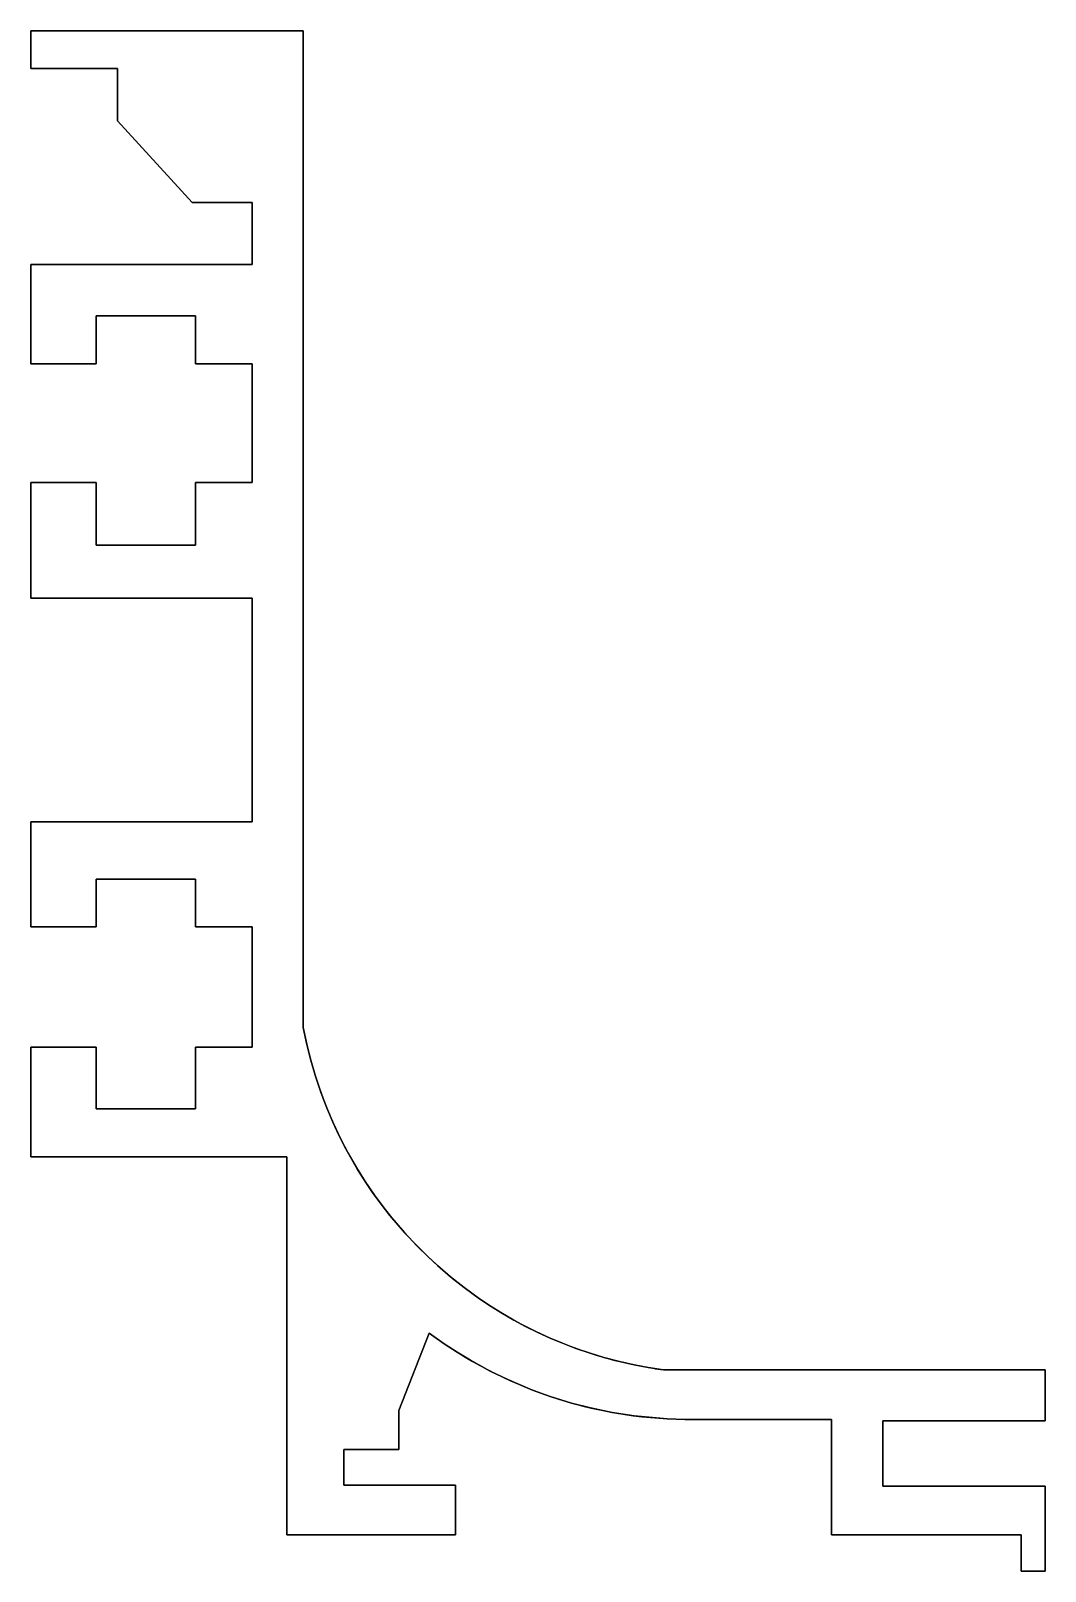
# Model space of a CAD drawing. Extents: x 1325 to 1355, y 1574.2 to 1619.7.
import ezdxf

# ---------------------------------------------------------------- set-up
doc = ezdxf.new("R2010")
doc.units = 0
doc.layers.get('0').update_dxf_attribs({"linetype": 'CONTINUOUS'})

msp = doc.modelspace()

# ---------------------------------------------------------------- linework, layer by layer
for p, q in [((1325.002, 1619.698), (1333.059, 1619.698)), ((1325.002, 1618.58), (1325.002, 1619.698)), ((1325.002, 1619.698, 50), (1333.059, 1619.698, 50)), ((1325.002, 1618.58, 50), (1325.002, 1619.698, 50)), ((1333.059, 1619.698), (1333.059, 1590.234)), ((1333.059, 1619.698), (1333.059, 1594.229)), ((1333.059, 1619.698, 50), (1333.059, 1590.234, 50)), ((1333.059, 1619.698, 50), (1333.059, 1594.229, 50)), ((1325.002, 1618.58), (1327.571, 1618.58)), ((1325.002, 1618.58, 50), (1327.571, 1618.58, 50)), ((1327.571, 1618.58), (1327.571, 1617.035)), ((1327.571, 1618.58, 50), (1327.571, 1617.035, 50)), ((1327.571, 1617.035), (1329.779, 1614.621)), ((1327.571, 1617.035, 50), (1329.779, 1614.621, 50)), ((1331.548, 1614.621), (1329.779, 1614.621)), ((1331.548, 1614.621, 50), (1329.779, 1614.621, 50)), ((1331.548, 1614.621), (1331.548, 1612.788)), ((1331.548, 1614.621, 50), (1331.548, 1612.788, 50)), ((1325.002, 1609.855), (1325.002, 1612.788)), ((1331.548, 1612.788), (1325.002, 1612.788)), ((1325.002, 1609.855, 50), (1325.002, 1612.788, 50)), ((1331.548, 1612.788, 50), (1325.002, 1612.788, 50)), ((1326.934, 1609.855), (1326.934, 1611.269)), ((1326.934, 1611.269), (1329.87, 1611.269)), ((1326.934, 1609.855, 50), (1326.934, 1611.269, 50)), ((1326.934, 1611.269, 50), (1329.87, 1611.269, 50)), ((1329.87, 1611.269), (1329.87, 1609.855)), ((1329.87, 1611.269, 50), (1329.87, 1609.855, 50)), ((1325.002, 1609.855), (1326.934, 1609.855)), ((1325.002, 1609.855, 50), (1326.934, 1609.855, 50)), ((1329.87, 1609.855), (1331.548, 1609.855)), ((1329.87, 1609.855, 50), (1331.548, 1609.855, 50)), ((1331.548, 1609.855), (1331.548, 1606.346)), ((1331.548, 1609.855, 50), (1331.548, 1606.346, 50)), ((1325.002, 1602.924), (1325.002, 1606.346)), ((1326.934, 1606.346), (1325.002, 1606.346)), ((1325.002, 1602.924, 50), (1325.002, 1606.346, 50)), ((1326.934, 1606.346, 50), (1325.002, 1606.346, 50)), ((1326.934, 1604.493), (1326.934, 1606.346)), ((1326.934, 1604.493, 50), (1326.934, 1606.346, 50)), ((1331.548, 1606.346), (1329.87, 1606.346)), ((1329.87, 1606.346), (1329.87, 1604.493)), ((1331.548, 1606.346, 50), (1329.87, 1606.346, 50)), ((1329.87, 1606.346, 50), (1329.87, 1604.493, 50)), ((1329.87, 1604.493), (1326.934, 1604.493)), ((1329.87, 1604.493, 50), (1326.934, 1604.493, 50)), ((1325.002, 1602.924), (1331.548, 1602.924)), ((1325.002, 1602.924, 50), (1331.548, 1602.924, 50)), ((1331.548, 1602.924), (1331.548, 1596.309)), ((1331.548, 1602.924, 50), (1331.548, 1596.309, 50)), ((1325.002, 1593.205), (1325.002, 1596.309)), ((1331.548, 1596.309), (1325.002, 1596.309)), ((1325.002, 1593.205, 50), (1325.002, 1596.309, 50)), ((1331.548, 1596.309, 50), (1325.002, 1596.309, 50)), ((1326.934, 1593.205), (1326.934, 1594.62)), ((1326.934, 1594.62), (1329.87, 1594.62)), ((1326.934, 1593.205, 50), (1326.934, 1594.62, 50)), ((1326.934, 1594.62, 50), (1329.87, 1594.62, 50)), ((1329.87, 1594.62), (1329.87, 1593.205)), ((1329.87, 1594.62, 50), (1329.87, 1593.205, 50)), ((1325.002, 1593.205), (1326.934, 1593.205)), ((1325.002, 1593.205, 50), (1326.934, 1593.205, 50)), ((1329.87, 1593.205), (1331.548, 1593.205)), ((1329.87, 1593.205, 50), (1331.548, 1593.205, 50)), ((1331.548, 1593.205), (1331.548, 1589.648)), ((1331.548, 1593.205, 50), (1331.548, 1589.648, 50)), ((1325.002, 1586.406), (1325.002, 1589.648)), ((1326.934, 1589.648), (1325.002, 1589.648)), ((1325.002, 1586.406, 50), (1325.002, 1589.648, 50)), ((1326.934, 1589.648, 50), (1325.002, 1589.648, 50)), ((1326.934, 1587.823), (1326.934, 1589.648)), ((1326.934, 1587.823, 50), (1326.934, 1589.648, 50)), ((1331.548, 1589.648), (1329.87, 1589.648)), ((1329.87, 1589.648), (1329.87, 1587.823)), ((1331.548, 1589.648, 50), (1329.87, 1589.648, 50)), ((1329.87, 1589.648, 50), (1329.87, 1587.823, 50)), ((1333.166, 1589.725), (1333.166, 1589.725, 50)), ((1333.281, 1589.266), (1333.281, 1589.266, 50)), ((1333.409, 1588.824), (1333.409, 1588.824, 50)), ((1333.536, 1588.44), (1333.536, 1588.44, 50)), ((1333.649, 1588.127), (1333.649, 1588.127, 50)), ((1329.87, 1587.823), (1326.934, 1587.823)), ((1329.87, 1587.823, 50), (1326.934, 1587.823, 50)), ((1333.773, 1587.81), (1333.773, 1587.81, 50)), ((1333.944, 1587.41), (1333.944, 1587.41, 50)), ((1334.106, 1587.064), (1334.106, 1587.064, 50)), ((1325.002, 1586.406), (1332.578, 1586.406)), ((1325.002, 1586.406, 50), (1332.578, 1586.406, 50)), ((1332.578, 1586.406), (1332.578, 1575.233)), ((1332.578, 1586.406, 50), (1332.578, 1575.233, 50)), ((1334.282, 1586.715), (1334.282, 1586.715, 50)), ((1334.455, 1586.397), (1334.455, 1586.397, 50)), ((1334.667, 1586.034), (1334.667, 1586.034, 50)), ((1334.932, 1585.616), (1334.932, 1585.616, 50)), ((1335.131, 1585.324), (1335.131, 1585.324, 50)), ((1335.364, 1585.004), (1335.364, 1585.004, 50)), ((1335.62, 1584.675), (1335.62, 1584.675, 50)), ((1336.054, 1584.165), (1336.054, 1584.165, 50)), ((1336.421, 1583.773), (1336.421, 1583.773, 50)), ((1336.749, 1583.449), (1336.749, 1583.449, 50)), ((1337.028, 1583.192), (1337.028, 1583.192, 50)), ((1337.418, 1582.856), (1337.418, 1582.856, 50)), ((1337.821, 1582.538), (1337.821, 1582.538, 50)), ((1338.272, 1582.212), (1338.272, 1582.212, 50)), ((1338.614, 1581.985), (1338.614, 1581.985, 50)), ((1338.907, 1581.802), (1338.907, 1581.802, 50)), ((1339.29, 1581.58), (1339.29, 1581.58, 50)), ((1339.617, 1581.403), (1339.617, 1581.403, 50)), ((1336.788, 1581.192), (1335.887, 1578.905)), ((1336.788, 1581.192, 50), (1335.887, 1578.905, 50)), ((1337.227, 1580.88, 50), (1337.227, 1580.88)), ((1339.998, 1581.214), (1339.998, 1581.214, 50)), ((1340.358, 1581.049), (1340.358, 1581.049, 50)), ((1340.723, 1580.896), (1340.723, 1580.896, 50)), ((1337.616, 1580.626, 50), (1337.616, 1580.626)), ((1338.009, 1580.389, 50), (1338.009, 1580.389)), ((1341.123, 1580.743), (1341.123, 1580.743, 50)), ((1341.541, 1580.6), (1341.541, 1580.6, 50)), ((1341.948, 1580.476), (1341.948, 1580.476, 50)), ((1338.588, 1580.073, 50), (1338.588, 1580.073)), ((1342.414, 1580.352), (1342.414, 1580.352, 50)), ((1342.849, 1580.253), (1342.849, 1580.253, 50)), ((1343.261, 1580.175), (1343.261, 1580.175)), ((1343.261, 1580.175), (1343.261, 1580.175, 50)), ((1343.459, 1580.142, 50), (1343.71, 1580.105, 50)), ((1355.002, 1580.105), (1343.71, 1580.105)), ((1355.002, 1580.105, 50), (1343.71, 1580.105, 50)), ((1343.71, 1580.105, 50), (1343.71, 1580.105)), ((1355.002, 1580.105), (1355.002, 1578.605)), ((1355.002, 1580.105, 50), (1355.002, 1578.605, 50)), ((1339.108, 1579.821, 50), (1339.108, 1579.821)), ((1339.844, 1579.511, 50), (1339.844, 1579.511)), ((1340.364, 1579.323, 50), (1340.364, 1579.323)), ((1340.997, 1579.127, 50), (1340.997, 1579.127)), ((1335.887, 1577.751), (1335.887, 1578.905)), ((1335.887, 1577.751, 50), (1335.887, 1578.905, 50)), ((1341.559, 1578.982, 50), (1341.559, 1578.982)), ((1342.191, 1578.851, 50), (1342.191, 1578.851)), ((1342.842, 1578.75, 50), (1342.842, 1578.75)), ((1343.823, 1578.66, 50), (1343.823, 1578.66)), ((1344.341, 1578.643), (1348.68, 1578.643)), ((1344.341, 1578.643, 50), (1348.68, 1578.643, 50)), ((1348.68, 1578.643), (1348.68, 1575.233)), ((1348.68, 1578.643, 50), (1348.68, 1575.233, 50)), ((1355.002, 1578.605), (1350.199, 1578.605)), ((1350.199, 1578.605), (1350.199, 1576.669)), ((1355.002, 1578.605, 50), (1350.199, 1578.605, 50)), ((1350.199, 1578.605, 50), (1350.199, 1576.669, 50)), ((1334.258, 1576.702), (1334.258, 1577.751)), ((1334.258, 1577.751), (1335.887, 1577.751)), ((1334.258, 1576.702, 50), (1334.258, 1577.751, 50)), ((1334.258, 1577.751, 50), (1335.887, 1577.751, 50)), ((1337.567, 1576.702), (1334.258, 1576.702)), ((1337.567, 1576.702, 50), (1334.258, 1576.702, 50)), ((1337.567, 1575.233), (1337.567, 1576.702)), ((1337.567, 1575.233, 50), (1337.567, 1576.702, 50)), ((1350.199, 1576.669), (1355.002, 1576.669)), ((1350.199, 1576.669, 50), (1355.002, 1576.669, 50)), ((1355.002, 1576.669), (1355.002, 1574.155)), ((1355.002, 1576.669, 50), (1355.002, 1574.155, 50)), ((1332.578, 1575.233), (1337.567, 1575.233)), ((1332.578, 1575.233, 50), (1337.567, 1575.233, 50)), ((1354.293, 1575.233), (1348.68, 1575.233)), ((1354.293, 1575.233, 50), (1348.68, 1575.233, 50)), ((1354.293, 1574.155), (1354.293, 1575.233)), ((1354.293, 1574.155, 50), (1354.293, 1575.233, 50)), ((1355.002, 1574.155), (1354.293, 1574.155)), ((1355.002, 1574.155, 50), (1354.293, 1574.155, 50))]:
    msp.add_line(p, q)
for centre, radius, start, end in [((1345.405, 1592.552), 12.561, 190.6358, 262.2465), ((1345.405, 1592.552, 50), 12.561, 190.6358, 262.2465), ((1344.511, 1591.614), 12.972, 233.4607, 269.2489), ((1344.511, 1591.614, 50), 12.972, 233.4607, 269.2489)]:
    msp.add_arc(centre, radius, start, end)
for points in [[(1325.002, 1618.58, 50), (1325.002, 1618.58), (1325.002, 1619.698), (1325.002, 1619.698, 50)], [(1325.002, 1619.698, 50), (1333.059, 1619.698, 50), (1333.059, 1619.698), (1325.002, 1619.698)], [(1333.059, 1619.698), (1333.059, 1619.698, 50), (1333.059, 1590.234, 50), (1333.059, 1590.234)], [(1327.571, 1618.58, 50), (1327.571, 1618.58), (1325.002, 1618.58), (1325.002, 1618.58, 50)], [(1327.571, 1617.035, 50), (1327.571, 1617.035), (1327.571, 1618.58), (1327.571, 1618.58, 50)], [(1329.779, 1614.621, 50), (1329.779, 1614.621), (1327.571, 1617.035), (1327.571, 1617.035, 50)], [(1331.548, 1614.621, 50), (1331.548, 1614.621), (1329.779, 1614.621), (1329.779, 1614.621, 50)], [(1331.548, 1612.788, 50), (1331.548, 1612.788), (1331.548, 1614.621), (1331.548, 1614.621, 50)], [(1325.002, 1609.855, 50), (1325.002, 1609.855), (1325.002, 1612.788), (1325.002, 1612.788, 50)], [(1325.002, 1612.788, 50), (1331.548, 1612.788, 50), (1331.548, 1612.788), (1325.002, 1612.788)], [(1329.87, 1611.269, 50), (1329.87, 1611.269), (1326.934, 1611.269), (1326.934, 1611.269, 50)], [(1326.934, 1611.269, 50), (1326.934, 1611.269), (1326.934, 1609.855), (1326.934, 1609.855, 50)], [(1329.87, 1609.855, 50), (1329.87, 1609.855), (1329.87, 1611.269), (1329.87, 1611.269, 50)], [(1326.934, 1609.855, 50), (1326.934, 1609.855), (1325.002, 1609.855), (1325.002, 1609.855, 50)], [(1331.548, 1609.855, 50), (1331.548, 1609.855), (1329.87, 1609.855), (1329.87, 1609.855, 50)], [(1331.548, 1606.346, 50), (1331.548, 1606.346), (1331.548, 1609.855), (1331.548, 1609.855, 50)], [(1325.002, 1602.924, 50), (1325.002, 1602.924), (1325.002, 1606.346), (1325.002, 1606.346, 50)], [(1326.934, 1606.346, 50), (1326.934, 1606.346), (1325.002, 1606.346), (1325.002, 1606.346, 50)], [(1326.934, 1606.346, 50), (1326.934, 1604.493, 50), (1326.934, 1604.493), (1326.934, 1606.346)], [(1329.87, 1604.493, 50), (1329.87, 1604.493), (1329.87, 1606.346), (1329.87, 1606.346, 50)], [(1329.87, 1606.346, 50), (1331.548, 1606.346, 50), (1331.548, 1606.346), (1329.87, 1606.346)], [(1326.934, 1604.493, 50), (1329.87, 1604.493, 50), (1329.87, 1604.493), (1326.934, 1604.493)], [(1331.548, 1602.924, 50), (1331.548, 1602.924), (1325.002, 1602.924), (1325.002, 1602.924, 50)], [(1331.548, 1596.309, 50), (1331.548, 1596.309), (1331.548, 1602.924), (1331.548, 1602.924, 50)], [(1325.002, 1593.205, 50), (1325.002, 1593.205), (1325.002, 1596.309), (1325.002, 1596.309, 50)], [(1325.002, 1596.309, 50), (1331.548, 1596.309, 50), (1331.548, 1596.309), (1325.002, 1596.309)], [(1329.87, 1594.62, 50), (1329.87, 1594.62), (1326.934, 1594.62), (1326.934, 1594.62, 50)], [(1326.934, 1594.62, 50), (1326.934, 1594.62), (1326.934, 1593.205), (1326.934, 1593.205, 50)], [(1329.87, 1593.205, 50), (1329.87, 1593.205), (1329.87, 1594.62), (1329.87, 1594.62, 50)], [(1326.934, 1593.205, 50), (1326.934, 1593.205), (1325.002, 1593.205), (1325.002, 1593.205, 50)], [(1331.548, 1593.205, 50), (1331.548, 1593.205), (1329.87, 1593.205), (1329.87, 1593.205, 50)], [(1331.548, 1589.648, 50), (1331.548, 1589.648), (1331.548, 1593.205), (1331.548, 1593.205, 50)], [(1333.166, 1589.725), (1333.166, 1589.725, 50), (1333.059, 1590.234, 50), (1333.059, 1590.234)], [(1325.002, 1586.406), (1325.002, 1589.648), (1325.002, 1589.648, 50), (1325.002, 1586.406, 50)], [(1326.934, 1589.648, 50), (1326.934, 1589.648), (1325.002, 1589.648), (1325.002, 1589.648, 50)], [(1326.934, 1587.823, 50), (1326.934, 1587.823), (1326.934, 1589.648), (1326.934, 1589.648, 50)], [(1329.87, 1587.823, 50), (1329.87, 1587.823), (1329.87, 1589.648), (1329.87, 1589.648, 50)], [(1329.87, 1589.648, 50), (1331.548, 1589.648, 50), (1331.548, 1589.648), (1329.87, 1589.648)], [(1333.281, 1589.266, 50), (1333.281, 1589.266), (1333.166, 1589.725), (1333.166, 1589.725, 50)], [(1333.409, 1588.824), (1333.409, 1588.824, 50), (1333.281, 1589.266, 50), (1333.281, 1589.266)], [(1333.536, 1588.44, 50), (1333.536, 1588.44), (1333.409, 1588.824), (1333.409, 1588.824, 50)], [(1333.649, 1588.127), (1333.649, 1588.127, 50), (1333.536, 1588.44, 50), (1333.536, 1588.44)], [(1333.773, 1587.81, 50), (1333.773, 1587.81), (1333.649, 1588.127), (1333.649, 1588.127, 50)], [(1329.87, 1587.823, 50), (1329.87, 1587.823), (1326.934, 1587.823), (1326.934, 1587.823, 50)], [(1333.944, 1587.41), (1333.944, 1587.41, 50), (1333.773, 1587.81, 50), (1333.773, 1587.81)], [(1334.106, 1587.064, 50), (1334.106, 1587.064), (1333.944, 1587.41), (1333.944, 1587.41, 50)], [(1334.282, 1586.715), (1334.282, 1586.715, 50), (1334.106, 1587.064, 50), (1334.106, 1587.064)], [(1325.002, 1586.406), (1332.578, 1586.406), (1332.578, 1586.406, 50), (1325.002, 1586.406, 50)], [(1332.578, 1586.406), (1332.578, 1575.233), (1332.578, 1575.233, 50), (1332.578, 1586.406, 50)], [(1334.455, 1586.397, 50), (1334.455, 1586.397), (1334.282, 1586.715), (1334.282, 1586.715, 50)], [(1334.667, 1586.034), (1334.667, 1586.034, 50), (1334.455, 1586.397, 50), (1334.455, 1586.397)], [(1334.932, 1585.616, 50), (1334.932, 1585.616), (1334.667, 1586.034), (1334.667, 1586.034, 50)], [(1335.131, 1585.324), (1335.131, 1585.324, 50), (1334.932, 1585.616, 50), (1334.932, 1585.616)], [(1335.364, 1585.004, 50), (1335.364, 1585.004), (1335.131, 1585.324), (1335.131, 1585.324, 50)], [(1335.62, 1584.675), (1335.62, 1584.675, 50), (1335.364, 1585.004, 50), (1335.364, 1585.004)], [(1336.054, 1584.165, 50), (1336.054, 1584.165), (1335.62, 1584.675), (1335.62, 1584.675, 50)], [(1336.421, 1583.773), (1336.421, 1583.773, 50), (1336.054, 1584.165, 50), (1336.054, 1584.165)], [(1336.749, 1583.449, 50), (1336.749, 1583.449), (1336.421, 1583.773), (1336.421, 1583.773, 50)], [(1337.028, 1583.192), (1337.028, 1583.192, 50), (1336.749, 1583.449, 50), (1336.749, 1583.449)], [(1337.418, 1582.856, 50), (1337.418, 1582.856), (1337.028, 1583.192), (1337.028, 1583.192, 50)], [(1337.821, 1582.538), (1337.821, 1582.538, 50), (1337.418, 1582.856, 50), (1337.418, 1582.856)], [(1338.272, 1582.212, 50), (1338.272, 1582.212), (1337.821, 1582.538), (1337.821, 1582.538, 50)], [(1338.614, 1581.985), (1338.614, 1581.985, 50), (1338.272, 1582.212, 50), (1338.272, 1582.212)], [(1338.907, 1581.802, 50), (1338.907, 1581.802), (1338.614, 1581.985), (1338.614, 1581.985, 50)], [(1339.29, 1581.58), (1339.29, 1581.58, 50), (1338.907, 1581.802, 50), (1338.907, 1581.802)], [(1339.617, 1581.403, 50), (1339.617, 1581.403), (1339.29, 1581.58), (1339.29, 1581.58, 50)], [(1339.998, 1581.214), (1339.998, 1581.214, 50), (1339.617, 1581.403, 50), (1339.617, 1581.403)], [(1335.887, 1578.905), (1336.788, 1581.192), (1336.788, 1581.192, 50), (1335.887, 1578.905, 50)], [(1337.227, 1580.88, 50), (1337.227, 1580.88), (1336.788, 1581.192), (1336.788, 1581.192, 50)], [(1337.616, 1580.626), (1337.616, 1580.626, 50), (1337.227, 1580.88, 50), (1337.227, 1580.88)], [(1340.358, 1581.049, 50), (1340.358, 1581.049), (1339.998, 1581.214), (1339.998, 1581.214, 50)], [(1340.723, 1580.896), (1340.723, 1580.896, 50), (1340.358, 1581.049, 50), (1340.358, 1581.049)], [(1341.123, 1580.743, 50), (1341.123, 1580.743), (1340.723, 1580.896), (1340.723, 1580.896, 50)], [(1338.009, 1580.389, 50), (1338.009, 1580.389), (1337.616, 1580.626), (1337.616, 1580.626, 50)], [(1338.588, 1580.073), (1338.588, 1580.073, 50), (1338.009, 1580.389, 50), (1338.009, 1580.389)], [(1341.541, 1580.6), (1341.541, 1580.6, 50), (1341.123, 1580.743, 50), (1341.123, 1580.743)], [(1341.948, 1580.476, 50), (1341.948, 1580.476), (1341.541, 1580.6), (1341.541, 1580.6, 50)], [(1342.414, 1580.352), (1342.414, 1580.352, 50), (1341.948, 1580.476, 50), (1341.948, 1580.476)], [(1339.108, 1579.821, 50), (1339.108, 1579.821), (1338.588, 1580.073), (1338.588, 1580.073, 50)], [(1342.849, 1580.253, 50), (1342.849, 1580.253), (1342.414, 1580.352), (1342.414, 1580.352, 50)], [(1343.261, 1580.175), (1343.261, 1580.175, 50), (1342.849, 1580.253, 50), (1342.849, 1580.253)], [(1343.71, 1580.105, 50), (1343.71, 1580.105), (1343.261, 1580.175), (1343.261, 1580.175, 50)], [(1355.002, 1580.105, 50), (1355.002, 1580.105), (1343.71, 1580.105), (1343.71, 1580.105, 50)], [(1355.002, 1578.605, 50), (1355.002, 1578.605), (1355.002, 1580.105), (1355.002, 1580.105, 50)], [(1339.844, 1579.511), (1339.844, 1579.511, 50), (1339.108, 1579.821, 50), (1339.108, 1579.821)], [(1340.364, 1579.323, 50), (1340.364, 1579.323), (1339.844, 1579.511), (1339.844, 1579.511, 50)], [(1340.997, 1579.127), (1340.997, 1579.127, 50), (1340.364, 1579.323, 50), (1340.364, 1579.323)], [(1341.559, 1578.982, 50), (1341.559, 1578.982), (1340.997, 1579.127), (1340.997, 1579.127, 50)], [(1335.887, 1577.751), (1335.887, 1578.905), (1335.887, 1578.905, 50), (1335.887, 1577.751, 50)], [(1342.191, 1578.851), (1342.191, 1578.851, 50), (1341.559, 1578.982, 50), (1341.559, 1578.982)], [(1342.842, 1578.75, 50), (1342.842, 1578.75), (1342.191, 1578.851), (1342.191, 1578.851, 50)], [(1343.823, 1578.66), (1343.823, 1578.66, 50), (1342.842, 1578.75, 50), (1342.842, 1578.75)], [(1344.341, 1578.643, 50), (1344.341, 1578.643), (1343.823, 1578.66), (1343.823, 1578.66, 50)], [(1344.341, 1578.643, 50), (1344.341, 1578.643), (1348.68, 1578.643), (1348.68, 1578.643, 50)], [(1344.341, 1578.643, 50), (1344.341, 1578.643), (1344.341, 1578.643)], [(1348.68, 1578.643, 50), (1348.68, 1578.643), (1348.68, 1575.233), (1348.68, 1575.233, 50)], [(1350.199, 1576.669, 50), (1350.199, 1576.669), (1350.199, 1578.605), (1350.199, 1578.605, 50)], [(1350.199, 1578.605, 50), (1350.199, 1578.605), (1355.002, 1578.605), (1355.002, 1578.605, 50)], [(1334.258, 1576.702, 50), (1334.258, 1577.751, 50), (1334.258, 1577.751), (1334.258, 1576.702)], [(1334.258, 1577.751, 50), (1335.887, 1577.751, 50), (1335.887, 1577.751), (1334.258, 1577.751)], [(1337.567, 1576.702, 50), (1334.258, 1576.702, 50), (1334.258, 1576.702), (1337.567, 1576.702)], [(1337.567, 1575.233, 50), (1337.567, 1576.702, 50), (1337.567, 1576.702), (1337.567, 1575.233)], [(1355.002, 1576.669), (1355.002, 1576.669, 50), (1350.199, 1576.669, 50), (1350.199, 1576.669)], [(1355.002, 1574.155, 50), (1355.002, 1574.155), (1355.002, 1576.669), (1355.002, 1576.669, 50)], [(1332.578, 1575.233), (1337.567, 1575.233), (1337.567, 1575.233, 50), (1332.578, 1575.233, 50)], [(1348.68, 1575.233), (1348.68, 1575.233, 50), (1354.293, 1575.233, 50), (1354.293, 1575.233)], [(1354.293, 1575.233, 50), (1354.293, 1575.233), (1354.293, 1574.155), (1354.293, 1574.155, 50)], [(1354.293, 1574.155), (1354.293, 1574.155, 50), (1355.002, 1574.155, 50), (1355.002, 1574.155)]]:
    msp.add_3dface(points)

doc.saveas('drawing.dxf')
